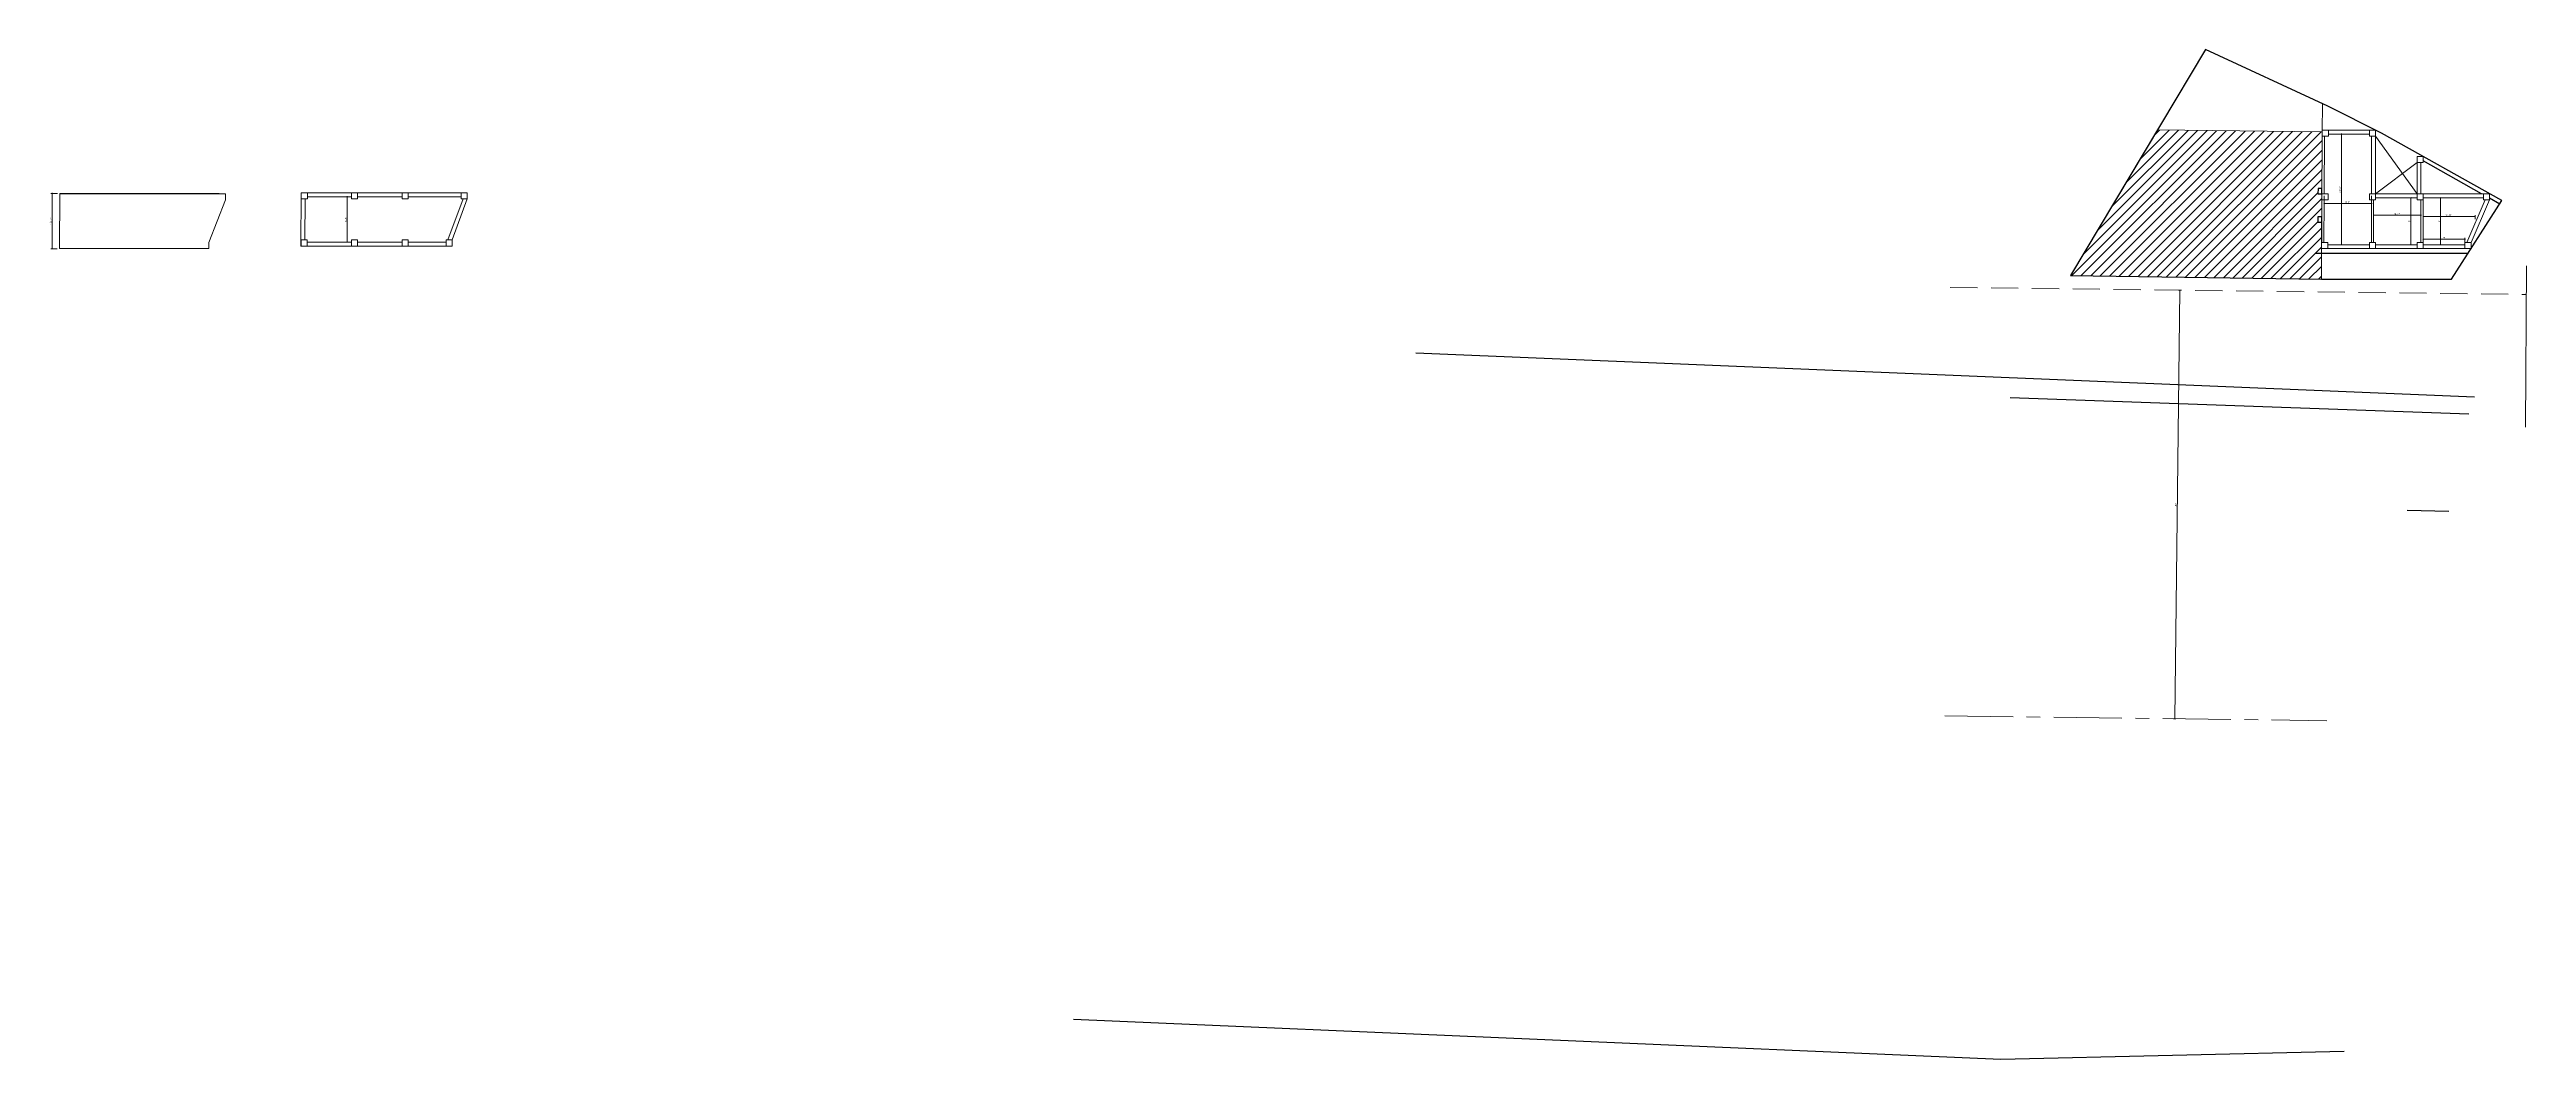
# Model space of a CAD drawing. Header units: inches. Extents: x 4069 to 91030, y -7803 to 12535.
# Drawn here: x 14940 to 20627, y 2179 to 4498 of the extents above; entities that cross this region are included whole.
import ezdxf

# ---------------------------------------------------------------- set-up
doc = ezdxf.new("R2010")
doc.units = ezdxf.units.IN
doc.header["$LTSCALE"] = 5
doc.header["$MEASUREMENT"] = 0
doc.linetypes.add('CENTER', pattern=[2, 1.25, -0.25, 0.25, -0.25])
doc.linetypes.add('DASHED2', pattern=[0.375, 0.25, -0.125])
doc.layers.add('A-WALL', color=7, linetype='Continuous', lineweight=9)
doc.layers.add('DOOR', color=62, linetype='Continuous', lineweight=0)
doc.layers.add('dim line', color=7, linetype='Continuous', lineweight=15, true_color=0xfab2b2)
doc.layers.add('WALL', color=7, linetype='Continuous')
doc.styles.get("Standard").update_dxf_attribs({"font": 'arial.ttf'})
doc.dimstyles.new('Standard$0', dxfattribs={"dimtxt": 6, "dimasz": 4, "dimexe": 3, "dimexo": 6, "dimgap": 3, "dimtad": 1, "dimdec": 1, "dimzin": 0, "dimdsep": 46, "dimlunit": 4, "dimtxsty": 'Standard', "dimcen": 0.09, "dimclrd": 6, "dimclre": 6, "dimclrt": 7, "dimadec": 0, "dimazin": 0, "dimtfac": 1, "dimtdec": 1, "dimtix": 1, "dimtofl": 0, "dimtmove": 1, "dimatfit": 3, "dimfxl": 1, "dimtolj": 1, "dimtzin": 0, "dimlwd": 18, "dimlwe": 18, "dimarcsym": 0})

# ---------------------------------------------------------------- blocks, each defined once
blk = doc.blocks.new('oblique')
at = {"color": 0, "lineweight": -2}
blk.add_line((0.25, 0.25), (-0.25, -0.25), dxfattribs=at)
at = {"layer": 'dim line', "lineweight": 9}
for p, q in [((-0.4375, 0), (0.4375, 0)), ((0, 0.4375), (0, -0.4375))]:
    blk.add_line(p, q, dxfattribs=at)
blk = doc.blocks.new('*D36')
at = {"layer": 'A-WALL', "color": 47, "lineweight": 0, "ltscale": 5, "transparency": 16777216}
for p, q in [((15628.7, 4159.7), (15620.6, 4159.7)), ((15628.7, 4055.4), (15620.6, 4055.4))]:
    blk.add_line(p, q, dxfattribs=at)
at = {"layer": 'A-WALL', "color": 33, "lineweight": 0, "ltscale": 5, "transparency": 16777216}
blk.add_line((15623.6, 4159.7), (15623.6, 4055.4), dxfattribs=at)
at = {"layer": 'Defpoints', "color": 0, "ltscale": 5, "transparency": 16777216}
for p in [(15633.7, 4159.7), (15623.6, 4055.4), (15633.7, 4055.4)]:
    blk.add_point(p, dxfattribs=at)
at = {"layer": 'A-WALL', "color": 33, "lineweight": 0, "ltscale": 5, "transparency": 16777216, "xscale": 2, "yscale": 2, "zscale": 2}
for p, rotation in [((15623.6, 4159.7), 90), ((15623.6, 4055.4), 270)]:
    blk.add_blockref('oblique', p, dxfattribs=dict(at, rotation=rotation))
at = {"layer": 'A-WALL', "color": 7, "ltscale": 5, "transparency": 16777216, "insert": (15620.8, 4107.5), "char_height": 4.5, "attachment_point": 5, "rotation": 90}
blk.add_mtext('\\A1;8\'-8"', dxfattribs=at)
blk = doc.blocks.new('_OBLIQUE')
at = {"color": 0, "linetype": 'ByBlock'}
blk.add_line((-0.5, -0.5), (0.5, 0.5), dxfattribs=at)
blk = doc.blocks.new('*D44')
at = {"layer": 'A-WALL', "color": 47, "lineweight": 0, "ltscale": 5, "transparency": 16777216}
for p, q in [((14958.8, 4167.4), (14943.2, 4167.4)), ((14958, 4040.4), (14943.2, 4040.4))]:
    blk.add_line(p, q, dxfattribs=at)
at = {"layer": 'A-WALL', "color": 33, "lineweight": 0, "ltscale": 5, "transparency": 16777216}
blk.add_line((14946.2, 4167.4), (14946.2, 4040.4), dxfattribs=at)
at = {"layer": 'Defpoints', "color": 0, "ltscale": 5, "transparency": 16777216}
for p in [(14963.8, 4167.4), (14946.2, 4040.4), (14963, 4040.4)]:
    blk.add_point(p, dxfattribs=at)
at = {"layer": 'A-WALL', "color": 33, "lineweight": 0, "ltscale": 5, "transparency": 16777216, "xscale": 2, "yscale": 2, "zscale": 2}
for p, rotation in [((14946.2, 4167.4), 90), ((14946.2, 4040.4), 270)]:
    blk.add_blockref('oblique', p, dxfattribs=dict(at, rotation=rotation))
at = {"layer": 'A-WALL', "color": 7, "ltscale": 5, "transparency": 16777216, "insert": (14943.4, 4103.9), "char_height": 4.5, "attachment_point": 5, "rotation": 90}
blk.add_mtext('\\A1;10\'-7"', dxfattribs=at)
blk = doc.blocks.new('*D51')
at = {"layer": 'A-WALL', "color": 33, "lineweight": 0, "ltscale": 5, "transparency": 16777216}
blk.add_line((19819.8, 2961), (19831.9, 3944.9), dxfattribs=at)
at = {"layer": 'A-WALL', "color": 47, "lineweight": 0, "ltscale": 5, "transparency": 16777216}
for p, q in [((19834.6, 3944.9), (19828.9, 3945)), ((19822.5, 2961), (19816.8, 2961))]:
    blk.add_line(p, q, dxfattribs=at)
at = {"layer": 'Defpoints', "color": 0, "ltscale": 5, "transparency": 16777216}
for p in [(19831.9, 3944.9), (19839.6, 3944.8), (19827.5, 2960.9)]:
    blk.add_point(p, dxfattribs=at)
at = {"layer": 'A-WALL', "color": 33, "lineweight": 0, "ltscale": 5, "transparency": 16777216, "xscale": 2, "yscale": 2, "zscale": 2}
for p, rotation in [((19831.9, 3944.9), 89.29419504651034), ((19819.8, 2961), 269.2941950465104)]:
    blk.add_blockref('oblique', p, dxfattribs=dict(at, rotation=rotation))
at = {"layer": 'A-WALL', "color": 7, "ltscale": 5, "transparency": 16777216, "insert": (19823, 3453), "char_height": 4.5, "attachment_point": 5, "rotation": 89.2942}
blk.add_mtext("\\A1;82'", dxfattribs=at)
blk = doc.blocks.new('*D52')
at = {"layer": 'A-WALL', "color": 47, "lineweight": 0, "ltscale": 5, "transparency": 16777216}
for p, q in [((20214.9, 4303.6), (20199.5, 4303.6)), ((20214, 4049.4), (20199.5, 4049.4))]:
    blk.add_line(p, q, dxfattribs=at)
at = {"layer": 'A-WALL', "color": 33, "lineweight": 0, "ltscale": 5, "transparency": 16777216}
blk.add_line((20202.5, 4303.6), (20202.5, 4049.4), dxfattribs=at)
at = {"layer": 'Defpoints', "color": 0, "ltscale": 5, "transparency": 16777216}
for p in [(20219.9, 4303.6, -43.6), (20202.5, 4049.4), (20219, 4049.4)]:
    blk.add_point(p, dxfattribs=at)
at = {"layer": 'A-WALL', "color": 33, "lineweight": 0, "ltscale": 5, "transparency": 16777216, "xscale": 2, "yscale": 2, "zscale": 2}
for p, rotation in [((20202.5, 4303.6), 90), ((20202.5, 4049.4), 270)]:
    blk.add_blockref('oblique', p, dxfattribs=dict(at, rotation=rotation))
at = {"layer": 'A-WALL', "color": 7, "ltscale": 5, "transparency": 16777216, "insert": (20199.8, 4176.5), "char_height": 4.5, "attachment_point": 5, "rotation": 90}
blk.add_mtext('\\A1;21\'-2"', dxfattribs=at)
blk = doc.blocks.new('*D53')
at = {"layer": 'A-WALL', "color": 47, "lineweight": 0, "ltscale": 5, "transparency": 16777216}
for p, q in [((20162.8, 4161.4), (20162.8, 4140.8)), ((20272, 4161.4), (20272, 4140.8))]:
    blk.add_line(p, q, dxfattribs=at)
at = {"layer": 'A-WALL', "color": 33, "lineweight": 0, "ltscale": 5, "transparency": 16777216}
blk.add_line((20272, 4143.8), (20162.8, 4143.8), dxfattribs=at)
at = {"layer": 'Defpoints', "color": 0, "ltscale": 5, "transparency": 16777216}
for p in [(20162.8, 4166.4), (20272, 4166.4, -29.1), (20162.8, 4143.8)]:
    blk.add_point(p, dxfattribs=at)
at = {"layer": 'A-WALL', "color": 33, "lineweight": 0, "ltscale": 5, "transparency": 16777216, "xscale": 2, "yscale": 2, "zscale": 2, "rotation": 180}
blk.add_blockref('oblique', (20162.8, 4143.8), dxfattribs=at)
at = {"layer": 'A-WALL', "color": 33, "lineweight": 0, "ltscale": 5, "transparency": 16777216, "xscale": 2, "yscale": 2, "zscale": 2}
blk.add_blockref('oblique', (20272, 4143.8), dxfattribs=at)
at = {"layer": 'A-WALL', "color": 7, "ltscale": 5, "transparency": 16777216, "insert": (20217.4, 4146.6), "char_height": 4.5, "attachment_point": 5}
blk.add_mtext('\\A1;9\'-1"', dxfattribs=at)
blk = doc.blocks.new('*D54')
at = {"layer": 'A-WALL', "color": 47, "lineweight": 0, "ltscale": 5, "transparency": 16777216}
for p, q in [((20276.3, 4147.4), (20276.3, 4114.1)), ((20385.3, 4147.4), (20385.3, 4114.1))]:
    blk.add_line(p, q, dxfattribs=at)
at = {"layer": 'A-WALL', "color": 33, "lineweight": 0, "ltscale": 5, "transparency": 16777216}
blk.add_line((20276.3, 4117.1), (20385.3, 4117.1), dxfattribs=at)
at = {"layer": 'Defpoints', "color": 0, "ltscale": 5, "transparency": 16777216}
for p in [(20276.3, 4152.4, -58.2), (20385.3, 4152.4), (20385.3, 4117.1)]:
    blk.add_point(p, dxfattribs=at)
at = {"layer": 'A-WALL', "color": 33, "lineweight": 0, "ltscale": 5, "transparency": 16777216, "xscale": 2, "yscale": 2, "zscale": 2, "rotation": 180}
blk.add_blockref('oblique', (20276.3, 4117.1), dxfattribs=at)
at = {"layer": 'A-WALL', "color": 33, "lineweight": 0, "ltscale": 5, "transparency": 16777216, "xscale": 2, "yscale": 2, "zscale": 2}
blk.add_blockref('oblique', (20385.3, 4117.1), dxfattribs=at)
at = {"layer": 'A-WALL', "color": 7, "ltscale": 5, "transparency": 16777216, "insert": (20330.8, 4119.9), "char_height": 4.5, "attachment_point": 5}
blk.add_mtext('\\A1;9\'-1"', dxfattribs=at)
blk = doc.blocks.new('*D48')
at = {"layer": 'A-WALL', "color": 47, "lineweight": 0, "ltscale": 5, "transparency": 16777216}
for p, q in [((20371.3, 4157.4), (20359.2, 4157.4)), ((20371.3, 4049.4), (20359.2, 4049.4))]:
    blk.add_line(p, q, dxfattribs=at)
at = {"layer": 'A-WALL', "color": 33, "lineweight": 0, "ltscale": 5, "transparency": 16777216}
blk.add_line((20362.2, 4157.4), (20362.2, 4049.4), dxfattribs=at)
at = {"layer": 'Defpoints', "color": 0, "ltscale": 5, "transparency": 16777216}
for p in [(20376.3, 4157.4), (20362.2, 4049.4), (20376.3, 4049.4)]:
    blk.add_point(p, dxfattribs=at)
at = {"layer": 'A-WALL', "color": 33, "lineweight": 0, "ltscale": 5, "transparency": 16777216, "xscale": 2, "yscale": 2, "zscale": 2}
for p, rotation in [((20362.2, 4157.4), 90), ((20362.2, 4049.4), 270)]:
    blk.add_blockref('oblique', p, dxfattribs=dict(at, rotation=rotation))
at = {"layer": 'A-WALL', "color": 7, "ltscale": 5, "transparency": 16777216, "insert": (20359.4, 4103.4), "char_height": 4.5, "attachment_point": 5, "rotation": 90}
blk.add_mtext("\\A1;9'", dxfattribs=at)
blk = doc.blocks.new('*D49')
at = {"layer": 'A-WALL', "color": 47, "lineweight": 0, "ltscale": 5, "transparency": 16777216}
for p, q in [((20433.3, 4157.4), (20426.9, 4157.4)), ((20433.3, 4049.4), (20426.9, 4049.4))]:
    blk.add_line(p, q, dxfattribs=at)
at = {"layer": 'A-WALL', "color": 33, "lineweight": 0, "ltscale": 5, "transparency": 16777216}
blk.add_line((20429.9, 4049.4), (20429.9, 4157.4), dxfattribs=at)
at = {"layer": 'Defpoints', "color": 0, "ltscale": 5, "transparency": 16777216}
for p in [(20429.9, 4157.4), (20438.3, 4157.4), (20438.3, 4049.4)]:
    blk.add_point(p, dxfattribs=at)
at = {"layer": 'A-WALL', "color": 33, "lineweight": 0, "ltscale": 5, "transparency": 16777216, "xscale": 2, "yscale": 2, "zscale": 2}
for p, rotation in [((20429.9, 4157.4), 90), ((20429.9, 4049.4), 270)]:
    blk.add_blockref('oblique', p, dxfattribs=dict(at, rotation=rotation))
at = {"layer": 'A-WALL', "color": 7, "ltscale": 5, "transparency": 16777216, "insert": (20427.1, 4103.4), "char_height": 4.5, "attachment_point": 5, "rotation": 90}
blk.add_mtext("\\A1;9'", dxfattribs=at)
blk = doc.blocks.new('*D46')
at = {"layer": 'A-WALL', "color": 47, "lineweight": 0, "ltscale": 5, "transparency": 16777216}
for p, q in [((20390.3, 4108.4), (20390.3, 4117.5)), ((20509.5, 4108.4), (20509.5, 4117.5))]:
    blk.add_line(p, q, dxfattribs=at)
at = {"layer": 'A-WALL', "color": 33, "lineweight": 0, "ltscale": 5, "transparency": 16777216}
blk.add_line((20509.5, 4114.5), (20390.3, 4114.5), dxfattribs=at)
at = {"layer": 'Defpoints', "color": 0, "ltscale": 5, "transparency": 16777216}
for p in [(20390.3, 4114.5), (20390.3, 4103.4), (20509.5, 4103.4)]:
    blk.add_point(p, dxfattribs=at)
at = {"layer": 'A-WALL', "color": 33, "lineweight": 0, "ltscale": 5, "transparency": 16777216, "xscale": 2, "yscale": 2, "zscale": 2, "rotation": 180}
blk.add_blockref('oblique', (20390.3, 4114.5), dxfattribs=at)
at = {"layer": 'A-WALL', "color": 33, "lineweight": 0, "ltscale": 5, "transparency": 16777216, "xscale": 2, "yscale": 2, "zscale": 2}
blk.add_blockref('oblique', (20509.5, 4114.5), dxfattribs=at)
at = {"layer": 'A-WALL', "color": 7, "ltscale": 5, "transparency": 16777216, "insert": (20449.9, 4117.3), "char_height": 4.5, "attachment_point": 5}
blk.add_mtext('\\A1;9\'-11"', dxfattribs=at)
blk = doc.blocks.new('*D50')
at = {"layer": 'A-WALL', "color": 47, "lineweight": 0, "ltscale": 5, "transparency": 16777216}
for p, q in [((20390.3, 4059.4), (20390.3, 4065.2)), ((20486.3, 4054.4), (20486.3, 4065.2))]:
    blk.add_line(p, q, dxfattribs=at)
at = {"layer": 'A-WALL', "color": 33, "lineweight": 0, "ltscale": 5, "transparency": 16777216}
blk.add_line((20390.3, 4062.2), (20486.3, 4062.2), dxfattribs=at)
at = {"layer": 'Defpoints', "color": 0, "ltscale": 5, "transparency": 16777216}
for p in [(20390.3, 4054.4), (20486.3, 4062.2), (20486.3, 4049.4)]:
    blk.add_point(p, dxfattribs=at)
at = {"layer": 'A-WALL', "color": 33, "lineweight": 0, "ltscale": 5, "transparency": 16777216, "xscale": 2, "yscale": 2, "zscale": 2, "rotation": 180}
blk.add_blockref('oblique', (20390.3, 4062.2), dxfattribs=at)
at = {"layer": 'A-WALL', "color": 33, "lineweight": 0, "ltscale": 5, "transparency": 16777216, "xscale": 2, "yscale": 2, "zscale": 2}
blk.add_blockref('oblique', (20486.3, 4062.2), dxfattribs=at)
at = {"layer": 'A-WALL', "color": 7, "ltscale": 5, "transparency": 16777216, "insert": (20438.3, 4065), "char_height": 4.5, "attachment_point": 5}
blk.add_mtext("\\A1;8'", dxfattribs=at)

msp = doc.modelspace()

# ---------------------------------------------------------------- hatches: boundary and pattern name
at = {"layer": 'A-WALL', "ltscale": 5}
h = msp.add_hatch(dxfattribs=at)
h.set_pattern_fill('ANSI31', color=256, scale=125)
h.set_pattern_definition([(45, (-78717.02, 20671.61), (-11.0485435, 11.0485435), [])])
h.paths.add_polyline_path([(20157.79, 4166.42), (20148.79, 4166.54), (20148.86, 4178.54), (20157.86, 4178.42), (20158.71, 4308.42), (19780.24, 4312.92), (19580.57, 3979.07), (20156.51, 3970.43), (20157, 4046.43), (20157, 4060.43), (20157.09, 4060.43), (20157.36, 4101.42), (20148.36, 4101.54), (20148.44, 4113.54), (20157.44, 4113.42)])

# ---------------------------------------------------------------- linework, layer by layer
for p, q in [((19890.7, 4497.61, -58.17), (19580.57, 3979.07, -58.17)), ((20171.18, 4367.76, -58.17), (19890.7, 4497.61, -58.17)), ((20294.54, 4305.83, -58.17), (20171.18, 4367.76, -58.17)), ((20570.63, 4150.76, -58.17), (20294.54, 4305.83, -58.17)), ((20524.37, 4166.42, -58.17), (20390.3, 4241.72, -58.17)), ((20566.23, 4142.91, -58.17), (20542.75, 4156.1, -58.17)), ((20455.68, 3970.43, -58.17), (20570.63, 4150.76, -58.17)), ((20143.27, 4030.43, -58.17), (20493.93, 4030.43, -58.17)), ((19580.57, 3979.07, -58.17), (20156.51, 3970.43, -58.17)), ((20156.51, 3970.43, -58.17), (20455.68, 3970.43, -58.17)), ((18077.22, 3801.32, -5.61), (20508.43, 3700.59, -56.63)), ((20495.22, 3660.78, -55.89), (19441.9, 3698.09, -59.35)), ((20449.28, 3437.09, -65.96), (20353.54, 3439.6, -65.57)), ((19420.68, 2178.86, 1.52), (17291.4, 2270.27, 1.52)), ((20208.91, 2197.2, 1.52), (19420.68, 2178.86, 1.52))]:
    msp.add_line(p, q)
for p, q in [((20158.71, 4308.42, -58.17), (20159.14, 4373.33, -58.17)), ((20163.65, 4298.61), (20162.79, 4166.42)), ((20172.74, 4312.61, -58.17), (20267.04, 4312.61, -29.08)), ((20172.74, 4303.61, -58.17), (20267.04, 4303.61, -29.08)), ((20272.04, 4298.61, -29.08), (20272.04, 4166.42, -29.08)), ((20281.04, 4298.61, -29.08), (20281.04, 4166.42, -29.08)), ((20281.04, 4298.61, -29.08), (20376.3, 4166.42)), ((20281.04, 4166.42, -29.08), (20376.3, 4238.05)), ((20376.3, 4238.05), (20376.3, 4166.42)), ((20385.3, 4238.05), (20385.3, 4166.42)), ((14962.99, 4040.42, -58.17), (14963.81, 4166.42, -58.17)), ((14962.99, 4040.42, -58.17), (14963.81, 4166.42, -58.17)), ((15330.06, 4166.42), (14963.81, 4166.42)), ((15306.32, 4054.42), (15344.06, 4152.42)), ((15330.06, 4166.42, -58.17), (15344.06, 4166.42, -58.17)), ((15518.15, 4113.42, -58.17), (15518.49, 4152.42)), ((15855.25, 4060.43), (15889.87, 4154.67)), ((15864.83, 4060.43), (15899.46, 4154.67)), ((20156.96, 4040.42, -58.17), (20157.79, 4166.42, -58.17)), ((20157.79, 4166.42, -58.17), (20171.79, 4166.42, -58.17)), ((20162.69, 4152.42), (20162.05, 4054.45)), ((20267.04, 4166.42, -58.17), (20390.3, 4166.42, -58.17)), ((20271.79, 4054.42, -58.17), (20271.79, 4152.42, -58.17)), ((20276.29, 4054.42, -58.17), (20276.29, 4152.42, -58.17)), ((20376.3, 4157.42), (20281.04, 4157.42)), ((20385.3, 4054.42), (20385.3, 4152.42)), ((20390.3, 4054.42), (20390.3, 4166.42)), ((20524.03, 4166.42), (20390.3, 4166.42)), ((20528.75, 4157.42), (20390.3, 4157.42)), ((20490.49, 4054.42, 2.12), (20532.94, 4152.42, -56.05)), ((20500.3, 4054.42), (20542.75, 4152.42, -58.17)), ((20524.03, 4166.42, -58.17), (20542.75, 4166.42, -58.17)), ((14962.99, 4040.42, -58.17), (15306.32, 4040.42, -58.17)), ((19620.25, 4046.42, -58.17), (19620.85, 4046.42, -58.17)), ((20153.26, 4040.42, -58.17), (20500.3, 4040.42, -58.17)), ((20171.05, 4049.42), (20267.04, 4049.42)), ((20281.04, 4049.42), (20376.3, 4049.42)), ((20390.3, 4049.42), (20486.3, 4049.42)), ((20627.45, 4000.68), (20625.38, 3630.48))]:
    msp.add_line(p, q, dxfattribs=at)
at = {"layer": 'A-WALL', "linetype": 'DASHED2', "ltscale": 50}
msp.add_line((19304.49, 3951.42), (20627.09, 3935.13), dxfattribs=at)
at = {"layer": 'A-WALL', "linetype": 'CENTER', "ltscale": 25}
msp.add_line((19292.37, 2967.49), (20169.16, 2956.69), dxfattribs=at)
at = {"layer": 'A-WALL', "ltscale": 5}
for points, elevation in [([(19890.7, 4497.61), (19580.57, 3979.07), (20156.51, 3970.43), (20455.68, 3970.43), (20570.63, 4150.76), (20294.54, 4305.83), (20171.18, 4367.76)], -58.17), ([(20158.74, 4312.61), (20172.74, 4312.61), (20172.74, 4298.61), (20158.74, 4298.61)], -58.17), ([(20267.04, 4312.61), (20281.04, 4312.61), (20281.04, 4298.61), (20267.04, 4298.61)], -29.08), ([(20157.79, 4166.42), (20171.79, 4166.42), (20171.79, 4152.42), (20157.79, 4152.42)], -58.17), ([(20267.04, 4166.42), (20281.04, 4166.42), (20281.04, 4152.42), (20267.04, 4152.42)], -29.08), ([(20528.75, 4166.42), (20542.75, 4166.42), (20542.75, 4152.42), (20528.75, 4152.42)], -58.17), ([(15517.8, 4060.42), (15531.8, 4060.42), (15531.8, 4046.42), (15517.8, 4046.42)], -58.17), ([(20267.04, 4054.42), (20281.04, 4054.42), (20281.04, 4040.42), (20267.04, 4040.42)], -58.17)]:
    msp.add_lwpolyline(points, close=True, dxfattribs=dict(at, elevation=elevation))
for points in [[(20376.3, 4252.05), (20390.3, 4252.05), (20390.3, 4238.05), (20376.3, 4238.05)], [(15344.06, 4152.42), (15344.06, 4166.42), (15330.06, 4167.42), (14963.81, 4167.42), (14962.99, 4040.42), (15306.32, 4040.42), (15306.32, 4054.42)], [(15899.46, 4154.67), (15899.46, 4168.67), (15518.49, 4168.67), (15517.71, 4046.42), (15864.83, 4046.42), (15864.83, 4060.43)], [(15518.49, 4168.67), (15532.49, 4168.67), (15532.49, 4154.67), (15518.49, 4154.67)], [(15633.71, 4168.67), (15647.71, 4168.67), (15647.71, 4154.67), (15633.71, 4154.67)], [(15749.71, 4168.67), (15763.71, 4168.67), (15763.71, 4154.67), (15749.71, 4154.67)], [(15885.46, 4168.67), (15899.46, 4168.67), (15899.46, 4154.67), (15885.46, 4154.67)], [(20376.3, 4166.42), (20390.3, 4166.42), (20390.3, 4152.42), (20376.3, 4152.42)], [(15633.71, 4060.43), (15647.71, 4060.43), (15647.71, 4046.43), (15633.71, 4046.43)], [(15749.71, 4060.43), (15763.71, 4060.43), (15763.71, 4046.43), (15749.71, 4046.43)], [(15850.83, 4060.43), (15864.83, 4060.43), (15864.83, 4046.43), (15850.83, 4046.43)], [(20157.05, 4054.42), (20171.05, 4054.42), (20171.05, 4040.42), (20157.05, 4040.42)], [(20376.3, 4054.42), (20390.3, 4054.42), (20390.3, 4040.42), (20376.3, 4040.42)], [(20486.3, 4054.42), (20500.3, 4054.42), (20500.3, 4040.42), (20486.3, 4040.42)]]:
    msp.add_lwpolyline(points, close=True, dxfattribs=at)
for points in [[(15330.06, 4166.42), (15344.06, 4166.42), (15344.06, 4152.42)], [(15899.46, 4168.67), (15518.49, 4168.67), (15517.71, 4046.42), (15864.83, 4046.42), (15864.83, 4046.43)], [(15527.42, 4154.67), (15526.8, 4060.42)], [(15633.71, 4159.67), (15532.49, 4159.67)], [(15749.71, 4159.67), (15647.71, 4159.67)], [(15885.46, 4159.67), (15763.71, 4159.67)], [(15306.32, 4054.42), (15306.32, 4040.42), (15292.32, 4040.42)], [(15531.8, 4055.42), (15633.71, 4055.42)], [(15647.71, 4055.42), (15749.71, 4055.42)], [(15763.71, 4055.42), (15850.83, 4055.42)]]:
    msp.add_lwpolyline(points, dxfattribs=at)
at = {"layer": 'DOOR', "lineweight": 13, "elevation": -58.17}
msp.add_lwpolyline([(19580.57, 3979.07), (20156.51, 3970.43), (20158.71, 4308.42), (19780.24, 4312.92)], close=True, dxfattribs=at)
at = {"layer": 'WALL', "color": 2, "linetype": 'ByBlock', "ltscale": 5, "elevation": -58.17}
for points in [[(20148.86, 4178.54), (20148.79, 4166.54), (20157.79, 4166.42), (20157.86, 4178.42)], [(20148.44, 4113.54), (20148.36, 4101.54), (20157.36, 4101.42), (20157.44, 4113.42)]]:
    msp.add_lwpolyline(points, close=True, dxfattribs=at)

# ---------------------------------------------------------------- dimensions: what is measured, and where the dimension line sits
at = {"layer": 'A-WALL', "ltscale": 5}
for base, p1, p2, picture, middle in [((20202.51, 4049.42), (20219.89, 4303.61, -43.63), (20219.05, 4049.42), '*D52', (20199.75, 4176.51)), ((14946.17, 4040.42), (14963.81, 4167.42), (14962.99, 4040.42), '*D44', (14943.37, 4103.92)), ((15623.64, 4055.42), (15633.71, 4159.67), (15633.71, 4055.42), '*D36', (15620.84, 4107.54)), ((20362.22, 4049.42), (20376.3, 4157.42), (20376.3, 4049.42), '*D48', (20359.42, 4103.42)), ((20429.86, 4157.42), (20438.3, 4049.42), (20438.3, 4157.42), '*D49', (20427.06, 4103.42))]:
    dim = msp.add_linear_dim(base=base, p1=p1, p2=p2, angle=90, dimstyle='Standard$0', override={"dimtxt": 4.5, "dimasz": 2, "dimexo": 5, "dimgap": 0.5, "dimdec": 0, "dimzin": 12, "dimpost": '\\X', "dimblk": 'oblique', "dimcen": 3, "dimclrd": 33, "dimclre": 47, "dimtfac": 0.5, "dimtdec": 0, "dimfxl": 3, "dimlwd": 0, "dimlwe": 0}, dxfattribs=at)
    dim.commit()
    dim.dimension.update_dxf_attribs({"geometry": picture, "text_midpoint": middle})
for base, p1, p2, picture, middle in [((20162.79, 4143.77), (20272.04, 4166.42, -29.08), (20162.79, 4166.42), '*D53', (20217.41, 4146.56)), ((20385.3, 4117.05), (20276.29, 4152.42, -58.17), (20385.3, 4152.42), '*D54', (20330.79, 4119.85)), ((20390.3, 4114.49), (20509.52, 4103.42), (20390.3, 4103.42), '*D46', (20449.91, 4117.29)), ((20486.3, 4062.18), (20390.3, 4054.42), (20486.3, 4049.42), '*D50', (20438.3, 4064.98))]:
    dim = msp.add_linear_dim(base=base, p1=p1, p2=p2, dimstyle='Standard$0', override={"dimtxt": 4.5, "dimasz": 2, "dimexo": 5, "dimgap": 0.5, "dimdec": 0, "dimzin": 12, "dimpost": '\\X', "dimblk": 'oblique', "dimcen": 3, "dimclrd": 33, "dimclre": 47, "dimtfac": 0.5, "dimtdec": 0, "dimfxl": 3, "dimlwd": 0, "dimlwe": 0}, dxfattribs=at)
    dim.commit()
    dim.dimension.update_dxf_attribs({"geometry": picture, "text_midpoint": middle})
dim = msp.add_aligned_dim(p1=(19827.47, 2960.9), p2=(19839.59, 3944.83), distance=7.71, dimstyle='Standard$0', override={"dimtxt": 4.5, "dimasz": 2, "dimexo": 5, "dimgap": 0.5, "dimzin": 12, "dimpost": '\\X', "dimblk": 'oblique', "dimcen": 3, "dimclrd": 33, "dimclre": 47, "dimtfac": 0.5, "dimfxl": 3, "dimlwd": 0, "dimlwe": 0}, dxfattribs=at)
dim.commit()
dim.dimension.update_dxf_attribs({"geometry": '*D51', "text_midpoint": (19823.02, 3452.99)})

doc.saveas('drawing.dxf')
